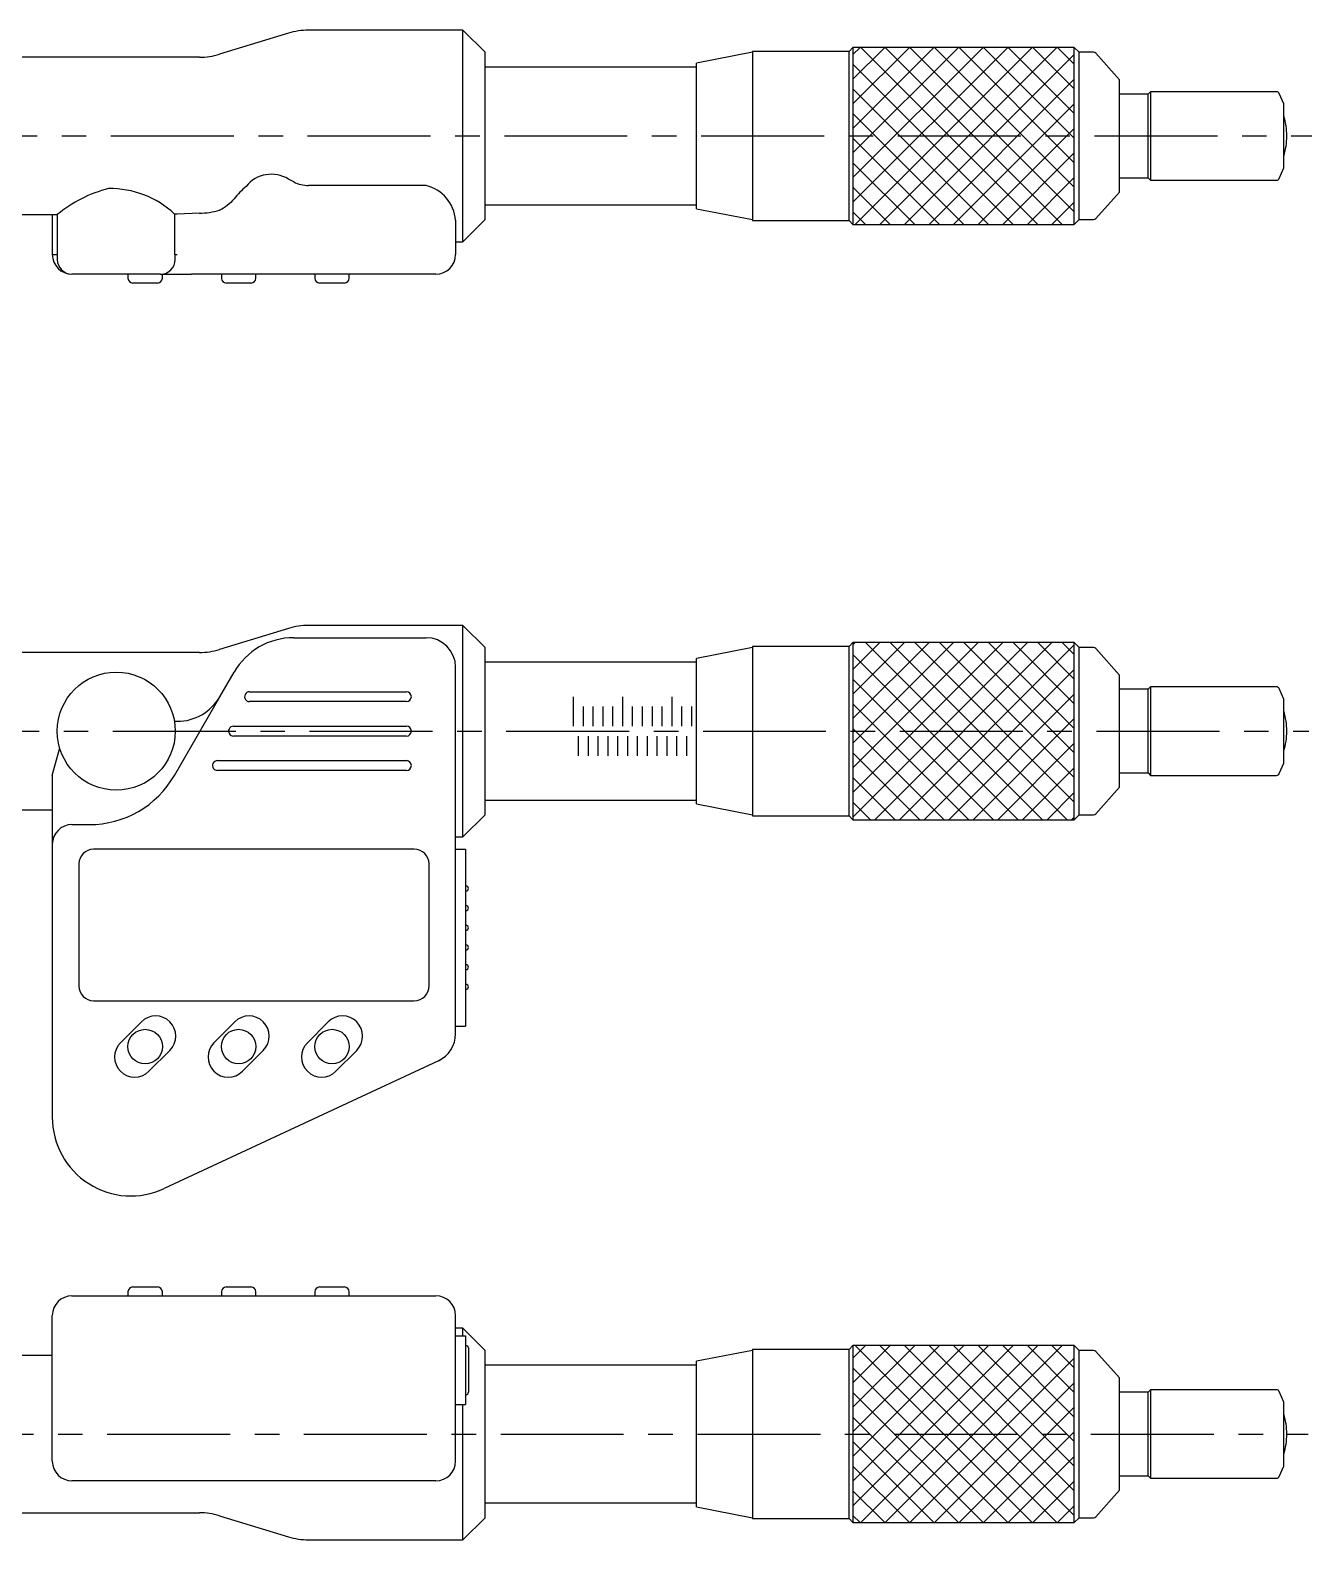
# Model space of a CAD drawing. Extents: x 17 to 518, y 13 to 179.
# Drawn here: x 140.6 to 270.9, y 23.3 to 176.7 of the extents above; entities that cross this region are included whole.
import ezdxf

# ---------------------------------------------------------------- set-up
doc = ezdxf.new("R2010")
doc.units = 0
doc.header["$LTSCALE"] = 10
doc.linetypes.add('CENTER', pattern=[2, 1.25, -0.25, 0.25, -0.25])
doc.layers.get('0').update_dxf_attribs({"linetype": 'CONTINUOUS'})
doc.layers.add('CENTER', color=1, linetype='CENTER')

msp = doc.modelspace()

# ---------------------------------------------------------------- linework, layer by layer
at = {"color": 7, "linetype": 'CONTINUOUS'}
for p, q in [((184.594929, 176.725), (168.890513, 176.725)), ((184.594929, 155.225), (184.594929, 176.725)), ((186.844929, 174.475), (184.594929, 176.725)), ((166.844984, 176.419461), (159.844875, 174.280539)), ((224.244929, 174.975), (223.844929, 174.575)), ((224.244929, 174.975), (224.244929, 156.975)), ((246.744929, 174.975), (224.244929, 174.975)), ((246.744929, 156.975), (246.744929, 174.975)), ((247.244929, 174.475), (246.744929, 174.975)), ((157.799346, 173.975), (138.344929, 173.975)), ((186.844929, 157.475), (186.844929, 174.475)), ((214.044929, 174.475), (208.344929, 173.367032)), ((214.044929, 174.575), (214.044929, 157.375)), ((223.844929, 174.575), (214.044929, 174.575)), ((223.844929, 157.375), (223.844929, 174.575)), ((247.244929, 157.475), (247.244929, 174.475)), ((248.710608, 174.475), (247.244929, 174.475)), ((251.344929, 171.675), (248.93439, 174.374805)), ((208.344929, 172.975), (186.844929, 172.975)), ((208.344929, 158.582968), (208.344929, 173.367032)), ((251.344929, 160.275), (251.344929, 171.675)), ((254.494929, 170.475), (254.244929, 170.225)), ((254.494929, 170.475), (254.494929, 161.475)), ((267.304725, 170.475), (254.494929, 170.475)), ((254.244929, 170.225), (251.344929, 170.225)), ((254.244929, 161.725), (254.244929, 170.225)), ((268.044929, 169.225), (267.579843, 170.294625)), ((268.044929, 162.725), (268.044929, 169.225)), ((267.579843, 161.655375), (268.044929, 162.725)), ((167.386381, 161.30341), (166.844984, 161.58926)), ((251.344929, 161.725), (254.244929, 161.725)), ((254.244929, 161.725), (254.494929, 161.475)), ((254.494929, 161.475), (267.304725, 161.475)), ((161.324204, 159.595753), (161.158081, 159.40398)), ((180.844929, 160.943847), (168.890513, 160.943847)), ((248.93439, 157.575195), (251.344929, 160.275)), ((157.799346, 158.123484), (155.550701, 158.037746)), ((159.880828, 158.430825), (159.844875, 158.414771)), ((160.073127, 158.528328), (159.880828, 158.430825)), ((160.262742, 158.640072), (160.073127, 158.528328)), ((160.44931, 158.765841), (160.262742, 158.640072)), ((160.632474, 158.905397), (160.44931, 158.765841)), ((160.811885, 159.058471), (160.632474, 158.905397)), ((160.987199, 159.224771), (160.811885, 159.058471)), ((161.158081, 159.40398), (160.987199, 159.224771)), ((186.844929, 158.975), (208.344929, 158.975)), ((208.344929, 158.582968), (214.044929, 157.475)), ((138.344929, 157.975), (143.344929, 157.975)), ((142.844929, 157.975), (142.844929, 153.925)), ((143.344929, 157.975), (143.344929, 153.425)), ((155.261009, 158.037746), (155.261009, 153.925)), ((155.550701, 158.037746), (155.261009, 158.037746)), ((183.844929, 157.412728), (183.844929, 153.925)), ((184.594929, 155.225), (186.844929, 157.475)), ((214.044929, 157.375), (223.844929, 157.375)), ((223.844929, 157.375), (224.244929, 156.975)), ((224.244929, 156.975), (246.744929, 156.975)), ((246.744929, 156.975), (247.244929, 157.475)), ((247.244929, 157.475), (248.710608, 157.475)), ((183.844929, 155.225), (184.594929, 155.225)), ((142.844929, 153.925), (143.344929, 153.925)), ((155.261009, 153.925), (155.550701, 153.925)), ((155.344929, 153.425), (155.344929, 153.925)), ((153.844929, 151.925), (144.844929, 151.925)), ((150.534269, 151.925), (150.534269, 151.525)), ((153.844929, 151.925), (156.994077, 151.925)), ((154.034269, 151.525), (154.034269, 151.925)), ((163.056254, 151.925), (156.994077, 151.925)), ((160.034269, 151.925), (160.034269, 151.525)), ((167.386381, 151.925), (163.056254, 151.925)), ((163.534269, 151.525), (163.534269, 151.925)), ((180.844929, 151.925), (167.386381, 151.925)), ((169.534269, 151.925), (169.534269, 151.525)), ((173.034269, 151.525), (173.034269, 151.925)), ((181.844929, 151.925), (180.844929, 151.925)), ((153.534269, 151.025), (151.034269, 151.025)), ((163.034269, 151.025), (160.534269, 151.025)), ((172.534269, 151.025), (170.034269, 151.025)), ((166.844984, 115.919461), (159.844875, 113.780539)), ((184.594929, 116.225), (168.890513, 116.225)), ((184.594929, 94.725), (184.594929, 116.225)), ((186.844929, 113.975), (184.594929, 116.225)), ((167.386381, 114.975), (180.844929, 114.975)), ((186.844929, 96.975), (186.844929, 113.975)), ((214.044929, 113.975), (208.344929, 112.867032)), ((214.044929, 114.075), (214.044929, 96.875)), ((223.844929, 114.075), (214.044929, 114.075)), ((224.244929, 114.475), (223.844929, 114.075)), ((223.844929, 96.875), (223.844929, 114.075)), ((224.244929, 114.475), (224.244929, 96.475)), ((246.744929, 114.475), (224.244929, 114.475)), ((246.744929, 96.475), (246.744929, 114.475)), ((247.244929, 113.975), (246.744929, 114.475)), ((247.244929, 96.975), (247.244929, 113.975)), ((248.710608, 113.975), (247.244929, 113.975)), ((251.344929, 111.175), (248.93439, 113.874805)), ((157.799346, 113.475), (138.344929, 113.475)), ((208.344929, 112.475), (186.844929, 112.475)), ((208.344929, 98.082968), (208.344929, 112.867032)), ((159.880828, 108.975), (161.324204, 111.475)), ((183.844929, 74.69734), (183.844929, 111.975)), ((251.344929, 99.775), (251.344929, 111.175)), ((155.262026, 100.975), (159.880828, 108.975)), ((162.896618, 109.475), (178.844929, 109.475)), ((254.244929, 109.725), (251.344929, 109.725)), ((254.494929, 109.975), (254.244929, 109.725)), ((254.244929, 101.225), (254.244929, 109.725)), ((254.494929, 109.975), (254.494929, 100.975)), ((267.304725, 109.975), (254.494929, 109.975)), ((268.044929, 108.725), (267.579843, 109.794625)), ((178.844929, 108.475), (162.896618, 108.475)), ((268.044929, 102.225), (268.044929, 108.725)), ((155.261009, 106.475), (155.550701, 106.475)), ((161.264542, 105.975), (178.844929, 105.975)), ((178.844929, 104.975), (161.264542, 104.975)), ((142.844929, 100.975), (143.593104, 103.767224)), ((159.632465, 102.475), (178.844929, 102.475)), ((178.844929, 101.475), (159.632465, 101.475)), ((267.579843, 101.155375), (268.044929, 102.225)), ((142.844929, 100.975), (142.844929, 93.975)), ((248.93439, 97.075195), (251.344929, 99.775)), ((251.344929, 101.225), (254.244929, 101.225)), ((254.244929, 101.225), (254.494929, 100.975)), ((254.494929, 100.975), (267.304725, 100.975)), ((186.844929, 98.475), (208.344929, 98.475)), ((138.344929, 97.475), (142.844929, 97.475)), ((184.594929, 94.725), (186.844929, 96.975)), ((208.344929, 98.082968), (214.044929, 96.975)), ((214.044929, 96.875), (223.844929, 96.875)), ((223.844929, 96.875), (224.244929, 96.475)), ((246.744929, 96.475), (247.244929, 96.975)), ((247.244929, 96.975), (248.710608, 96.975)), ((144.844929, 95.975), (146.601772, 95.975)), ((224.244929, 96.475), (246.744929, 96.475)), ((142.844929, 93.975), (142.844929, 66.225)), ((183.844929, 94.725), (184.594929, 94.725)), ((179.644929, 93.475), (147.044929, 93.475)), ((183.844929, 93.475), (184.844929, 93.475)), ((184.844929, 93.475), (184.844929, 91.475)), ((145.544929, 91.975), (145.544929, 79.575)), ((181.144929, 79.575), (181.144929, 91.975)), ((184.844929, 91.475), (184.844929, 77.475)), ((184.844929, 89.725), (184.894929, 89.725)), ((184.844929, 89.225), (184.894929, 89.225)), ((184.844929, 87.725), (184.894929, 87.725)), ((184.844929, 87.225), (184.894929, 87.225)), ((184.844929, 85.725), (184.894929, 85.725)), ((184.844929, 85.225), (184.894929, 85.225)), ((184.844929, 83.725), (184.894929, 83.725)), ((184.844929, 83.225), (184.894929, 83.225)), ((184.844929, 81.725), (184.894929, 81.725)), ((184.844929, 81.225), (184.894929, 81.225)), ((184.844929, 79.725), (184.894929, 79.725)), ((184.844929, 79.225), (184.894929, 79.225)), ((147.044929, 78.075), (179.644929, 78.075)), ((184.844929, 77.475), (184.844929, 75.475)), ((151.895361, 75.924569), (149.77404, 73.803249)), ((161.395361, 75.924569), (159.27404, 73.803249)), ((170.895361, 75.924569), (168.77404, 73.803249)), ((183.844929, 75.475), (184.844929, 75.475)), ((152.673178, 70.904111), (154.794498, 73.025431)), ((162.173178, 70.904111), (164.294498, 73.025431)), ((171.673178, 70.904111), (173.794498, 73.025431)), ((182.112784, 71.978417), (154.225876, 58.974538)), ((144.844929, 48.075), (153.380639, 48.075)), ((150.534269, 48.475), (150.534269, 48.075)), ((151.034269, 48.975), (153.534269, 48.975)), ((153.380639, 48.075), (181.267548, 48.075)), ((154.034269, 48.075), (154.034269, 48.475)), ((160.034269, 48.475), (160.034269, 48.075)), ((160.534269, 48.975), (163.034269, 48.975)), ((163.534269, 48.075), (163.534269, 48.475)), ((169.534269, 48.475), (169.534269, 48.075)), ((170.034269, 48.975), (172.534269, 48.975)), ((173.034269, 48.075), (173.034269, 48.475)), ((181.267548, 48.075), (181.844929, 48.075)), ((142.844929, 31.275), (142.844929, 46.075)), ((183.844929, 31.275), (183.844929, 46.075)), ((184.594929, 44.775), (183.844929, 44.775)), ((186.844929, 42.525), (184.594929, 44.775)), ((184.594929, 44.025), (184.594929, 44.775)), ((183.844929, 44.025), (184.844929, 44.025)), ((184.844929, 44.025), (184.844929, 42.025)), ((184.844929, 43.025), (184.894929, 43.025)), ((224.244929, 43.025), (223.844929, 42.625)), ((224.244929, 43.025), (224.244929, 25.025)), ((246.744929, 43.025), (224.244929, 43.025)), ((246.744929, 25.025), (246.744929, 43.025)), ((247.244929, 42.525), (246.744929, 43.025)), ((142.844929, 42.025), (138.344929, 42.025)), ((184.844929, 42.025), (184.844929, 39.025)), ((185.144929, 42.775), (185.144929, 38.275)), ((186.844929, 25.525), (186.844929, 42.525)), ((214.044929, 42.525), (208.344929, 41.417032)), ((214.044929, 42.625), (214.044929, 25.425)), ((223.844929, 42.625), (214.044929, 42.625)), ((223.844929, 25.425), (223.844929, 42.625)), ((247.244929, 34.025), (247.244929, 42.525)), ((248.710608, 42.525), (247.244929, 42.525)), ((251.344929, 39.725), (248.93439, 42.424805)), ((208.344929, 41.025), (186.844929, 41.025)), ((208.344929, 26.632968), (208.344929, 41.417032)), ((184.844929, 39.025), (184.844929, 37.025)), ((251.344929, 28.325), (251.344929, 39.725)), ((254.494929, 38.525), (254.244929, 38.275)), ((254.494929, 38.525), (254.494929, 29.525)), ((267.304725, 38.525), (254.494929, 38.525)), ((183.844929, 37.025), (184.844929, 37.025)), ((184.594929, 23.275), (184.594929, 37.025)), ((184.844929, 38.025), (184.894929, 38.025)), ((254.244929, 38.275), (251.344929, 38.275)), ((254.244929, 29.775), (254.244929, 38.275)), ((268.044929, 37.275), (267.579843, 38.344625)), ((268.044929, 30.775), (268.044929, 37.275)), ((247.244929, 25.525), (247.244929, 34.025)), ((267.579843, 29.705375), (268.044929, 30.775)), ((153.380639, 29.275), (144.844929, 29.275)), ((181.267548, 29.275), (153.380639, 29.275)), ((181.844929, 29.275), (181.267548, 29.275)), ((251.344929, 29.775), (254.244929, 29.775)), ((254.244929, 29.775), (254.494929, 29.525)), ((254.494929, 29.525), (267.304725, 29.525)), ((248.93439, 25.625195), (251.344929, 28.325)), ((186.844929, 27.025), (208.344929, 27.025)), ((208.344929, 26.632968), (214.044929, 25.525)), ((138.344929, 26.025), (157.799346, 26.025)), ((159.844875, 25.719461), (166.844984, 23.580539)), ((184.594929, 23.275), (186.844929, 25.525)), ((214.044929, 25.425), (223.844929, 25.425)), ((223.844929, 25.425), (224.244929, 25.025)), ((224.244929, 25.025), (246.744929, 25.025)), ((246.744929, 25.025), (247.244929, 25.525)), ((247.244929, 25.525), (248.710608, 25.525)), ((168.890513, 23.275), (184.594929, 23.275))]:
    msp.add_line(p, q, dxfattribs=at)
at = {"color": 3, "linetype": 'CONTINUOUS'}
for p, q in [((224.244929, 174.244929), (224.975, 174.975)), ((224.244929, 171.744929), (227.475, 174.975)), ((224.244929, 169.244929), (229.975, 174.975)), ((224.244929, 166.744929), (232.475, 174.975)), ((224.244929, 164.244929), (234.975, 174.975)), ((224.244929, 161.744929), (237.475, 174.975)), ((224.244929, 159.244929), (239.975, 174.975)), ((224.475, 156.975), (242.475, 174.975)), ((225.025, 174.975), (243.025, 156.975)), ((226.975, 156.975), (244.975, 174.975)), ((227.525, 174.975), (245.525, 156.975)), ((230.025, 174.975), (246.744929, 158.255071)), ((232.525, 174.975), (246.744929, 160.755071)), ((235.025, 174.975), (246.744929, 163.255071)), ((237.525, 174.975), (246.744929, 165.755071)), ((240.025, 174.975), (246.744929, 168.255071)), ((242.525, 174.975), (246.744929, 170.755071)), ((245.025, 174.975), (246.744929, 173.255071)), ((229.475, 156.975), (246.744929, 174.244929)), ((224.244929, 173.255071), (240.525, 156.975)), ((224.244929, 170.755071), (238.025, 156.975)), ((231.975, 156.975), (246.744929, 171.744929)), ((234.475, 156.975), (246.744929, 169.244929)), ((224.244929, 168.255071), (235.525, 156.975)), ((224.244929, 165.755071), (233.025, 156.975)), ((236.975, 156.975), (246.744929, 166.744929)), ((239.475, 156.975), (246.744929, 164.244929)), ((224.244929, 163.255071), (230.525, 156.975)), ((241.975, 156.975), (246.744929, 161.744929)), ((224.244929, 160.755071), (228.025, 156.975)), ((224.244929, 158.255071), (225.525, 156.975)), ((244.475, 156.975), (246.744929, 159.244929)), ((224.244929, 114.244929), (224.475, 114.475)), ((224.244929, 111.744929), (226.975, 114.475)), ((224.244929, 109.244929), (229.475, 114.475)), ((224.244929, 106.744929), (231.975, 114.475)), ((224.244929, 104.244929), (234.475, 114.475)), ((224.244929, 101.744929), (236.975, 114.475)), ((224.244929, 99.244929), (239.475, 114.475)), ((224.244929, 96.744929), (241.975, 114.475)), ((225.525, 114.475), (243.525, 96.475)), ((226.475, 96.475), (244.475, 114.475)), ((228.025, 114.475), (246.025, 96.475)), ((228.975, 96.475), (246.744929, 114.244929)), ((230.525, 114.475), (246.744929, 98.255071)), ((233.025, 114.475), (246.744929, 100.755071)), ((235.525, 114.475), (246.744929, 103.255071)), ((238.025, 114.475), (246.744929, 105.755071)), ((240.525, 114.475), (246.744929, 108.255071)), ((243.025, 114.475), (246.744929, 110.755071)), ((245.525, 114.475), (246.744929, 113.255071)), ((224.244929, 113.255071), (241.025, 96.475)), ((224.244929, 110.755071), (238.525, 96.475)), ((231.475, 96.475), (246.744929, 111.744929)), ((195.844929, 105.975), (195.844929, 108.975)), ((200.844929, 105.975), (200.844929, 108.975)), ((205.844929, 105.975), (205.844929, 108.975)), ((233.975, 96.475), (246.744929, 109.244929)), ((196.844929, 105.975), (196.844929, 107.975)), ((197.844929, 105.975), (197.844929, 107.975)), ((198.844929, 105.975), (198.844929, 107.975)), ((199.844929, 105.975), (199.844929, 107.975)), ((201.844929, 105.975), (201.844929, 107.975)), ((202.844929, 105.975), (202.844929, 107.975)), ((203.844929, 105.975), (203.844929, 107.975)), ((204.844929, 105.975), (204.844929, 107.975)), ((206.844929, 105.975), (206.844929, 107.975)), ((207.844929, 105.975), (207.844929, 107.975)), ((224.244929, 108.255071), (236.025, 96.475)), ((236.475, 96.475), (246.744929, 106.744929)), ((196.344929, 102.975), (196.344929, 104.975)), ((197.344929, 102.975), (197.344929, 104.975)), ((198.344929, 102.975), (198.344929, 104.975)), ((199.344929, 102.975), (199.344929, 104.975)), ((200.344929, 102.975), (200.344929, 104.975)), ((201.344929, 102.975), (201.344929, 104.975)), ((202.344929, 102.975), (202.344929, 104.975)), ((203.344929, 102.975), (203.344929, 104.975)), ((204.344929, 102.975), (204.344929, 104.975)), ((205.344929, 102.975), (205.344929, 104.975)), ((206.344929, 102.975), (206.344929, 104.975)), ((207.344929, 102.975), (207.344929, 104.975)), ((224.244929, 105.755071), (233.525, 96.475)), ((224.244929, 103.255071), (231.025, 96.475)), ((238.975, 96.475), (246.744929, 104.244929)), ((241.475, 96.475), (246.744929, 101.744929)), ((224.244929, 100.755071), (228.525, 96.475)), ((224.244929, 98.255071), (226.025, 96.475)), ((243.975, 96.475), (246.744929, 99.244929)), ((246.475, 96.475), (246.744929, 96.744929)), ((224.244929, 41.744929), (225.525, 43.025)), ((224.244929, 39.244929), (228.025, 43.025)), ((224.244929, 36.744929), (230.525, 43.025)), ((224.244929, 34.244929), (233.025, 43.025)), ((224.244929, 31.744929), (235.525, 43.025)), ((224.244929, 29.244929), (238.025, 43.025)), ((224.244929, 26.744929), (240.525, 43.025)), ((224.475, 43.025), (242.475, 25.025)), ((225.025, 25.025), (243.025, 43.025)), ((226.975, 43.025), (244.975, 25.025)), ((227.525, 25.025), (245.525, 43.025)), ((229.475, 43.025), (246.744929, 25.755071)), ((231.975, 43.025), (246.744929, 28.255071)), ((234.475, 43.025), (246.744929, 30.755071)), ((236.975, 43.025), (246.744929, 33.255071)), ((239.475, 43.025), (246.744929, 35.755071)), ((241.975, 43.025), (246.744929, 38.255071)), ((244.475, 43.025), (246.744929, 40.755071)), ((230.025, 25.025), (246.744929, 41.744929)), ((224.244929, 40.755071), (239.975, 25.025)), ((232.525, 25.025), (246.744929, 39.244929)), ((224.244929, 38.255071), (237.475, 25.025)), ((224.244929, 35.755071), (234.975, 25.025)), ((235.025, 25.025), (246.744929, 36.744929)), ((237.525, 25.025), (246.744929, 34.244929)), ((224.244929, 33.255071), (232.475, 25.025)), ((224.244929, 30.755071), (229.975, 25.025)), ((240.025, 25.025), (246.744929, 31.744929)), ((242.525, 25.025), (246.744929, 29.244929)), ((224.244929, 28.255071), (227.475, 25.025)), ((245.025, 25.025), (246.744929, 26.744929)), ((224.244929, 25.755071), (224.975, 25.025))]:
    msp.add_line(p, q, dxfattribs=at)
at = {"color": 7, "linetype": 'CONTINUOUS'}
for centre, radius in [((149.344929, 105.475), 6), ((152.284269, 73.41434), 1.75), ((161.784269, 73.41434), 1.75), ((171.284269, 73.41434), 1.75)]:
    msp.add_circle(centre, radius, dxfattribs=at)
for centre, radius, start, end in [((168.890513, 169.725), 7, 90, 106.990823), ((157.799346, 180.975), 7, 270, 286.990823), ((248.710608, 174.175), 0.3, 41.7603, 90), ((267.304725, 170.175), 0.3, 23.5, 90), ((261.344929, 165.975), 7, 0, 16.834981), ((261.344929, 165.975), 7, 343.165019, 0), ((165.111362, 158.795481), 3.287955, 58.17918853, 141.39794134), ((168.898193, 164.301819), 3.357981, 243.242547, 269.868958), ((267.304725, 161.775), 0.3, 270, 336.5), ((151.775408, 147.843443), 13.180342, 104.11860597, 129.76387838), ((148.698922, 151.015726), 9.610918, 46.93918879, 90.82626098), ((169.690512, 152.671405), 10.860097, 131.16669503, 140.38725413), ((179.840094, 157.050207), 4.02121, 5.172372, 75.529357), ((157.656412, 166.455101), 8.332843, 270.982843, 285.226234), ((248.710608, 157.775), 0.3, 270, 318.2397), ((144.844929, 153.925), 2, 180, 270), ((181.844929, 153.925), 2, 270, 0), ((144.844929, 153.425), 1.5, 180, 270), ((153.844929, 153.425), 1.5, 270, 0), ((151.034269, 151.525), 0.5, 180, 270), ((153.534269, 151.525), 0.5, 270, 0), ((160.534269, 151.525), 0.5, 180, 270), ((163.034269, 151.525), 0.5, 270, 0), ((170.034269, 151.525), 0.5, 180, 270), ((172.534269, 151.525), 0.5, 270, 0), ((168.890513, 109.225), 7, 90, 106.990823), ((157.799346, 120.475), 7, 270, 286.990823), ((167.386381, 107.975), 7, 90, 150), ((180.844929, 111.975), 3, 0, 90), ((248.710608, 113.675), 0.3, 41.7603, 90), ((155.550701, 111.475), 5, 270, 330), ((162.896618, 108.975), 0.5, 155, 270), ((162.896618, 108.975), 0.5, 90, 155), ((178.844929, 108.975), 0.5, 0, 90), ((178.844929, 108.975), 0.5, 270, 0), ((267.304725, 109.675), 0.3, 23.5, 90), ((261.344929, 105.475), 7, 0, 16.834981), ((161.264542, 105.475), 0.5, 90, 155), ((178.844929, 105.475), 0.5, 0, 90), ((161.264542, 105.475), 0.5, 155, 270), ((178.844929, 105.475), 0.5, 270, 0), ((261.344929, 105.475), 7, 343.165019, 0), ((159.632465, 101.975), 0.5, 155, 270), ((159.632465, 101.975), 0.5, 90, 155), ((178.844929, 101.975), 0.5, 0, 90), ((178.844929, 101.975), 0.5, 270, 0), ((146.601772, 105.975), 10, 270, 330), ((267.304725, 101.275), 0.3, 270, 336.5), ((248.710608, 97.275), 0.3, 270, 318.2397), ((144.844929, 93.975), 2, 90, 180), ((147.044929, 91.975), 1.5, 90, 180), ((179.644929, 91.975), 1.5, 0, 90), ((184.894929, 89.475), 0.25, 0, 90), ((184.894929, 89.475), 0.25, 270, 0), ((184.894929, 87.475), 0.25, 0, 90), ((184.894929, 87.475), 0.25, 270, 0), ((184.894929, 85.475), 0.25, 0, 90), ((184.894929, 85.475), 0.25, 270, 0), ((184.894929, 83.475), 0.25, 0, 90), ((184.894929, 83.475), 0.25, 270, 0), ((184.894929, 81.475), 0.25, 0, 90), ((184.894929, 81.475), 0.25, 270, 0), ((147.044929, 79.575), 1.5, 180, 270), ((179.644929, 79.575), 1.5, 270, 0), ((184.894929, 79.475), 0.25, 0, 90), ((184.894929, 79.475), 0.25, 270, 0), ((153.344929, 74.475), 2.05, 315, 135), ((162.844929, 74.475), 2.05, 315, 135), ((172.344929, 74.475), 2.05, 315, 135), ((151.223609, 72.35368), 2.05, 135, 315), ((160.723609, 72.35368), 2.05, 135, 315), ((170.223609, 72.35368), 2.05, 135, 315), ((180.844929, 74.69734), 3, 295, 0), ((150.844929, 66.225), 8, 180, 295), ((144.844929, 46.075), 2, 90, 180), ((151.034269, 48.475), 0.5, 90, 180), ((153.534269, 48.475), 0.5, 0, 90), ((160.534269, 48.475), 0.5, 90, 180), ((163.034269, 48.475), 0.5, 0, 90), ((170.034269, 48.475), 0.5, 90, 180), ((172.534269, 48.475), 0.5, 0, 90), ((181.844929, 46.075), 2, 0, 90), ((184.894929, 42.775), 0.25, 0, 90), ((248.710608, 42.225), 0.3, 41.7603, 90), ((267.304725, 38.225), 0.3, 23.5, 90), ((184.894929, 38.275), 0.25, 270, 0), ((261.344929, 34.025), 7, 0, 16.834981), ((261.344929, 34.025), 7, 343.165019, 0), ((144.844929, 31.275), 2, 180, 270), ((181.844929, 31.275), 2, 270, 0), ((267.304725, 29.825), 0.3, 270, 336.5), ((157.799346, 19.025), 7, 73.009177, 90), ((248.710608, 25.825), 0.3, 270, 318.2397), ((168.890513, 30.275), 7, 253.009177, 270)]:
    msp.add_arc(centre, radius, start, end, dxfattribs=at)
at = {"layer": 'CENTER', "color": 1, "linetype": 'CENTER'}
for p, q in [((108.8, 165.975), (270.89, 165.975)), ((109, 105.475), (270.59, 105.475)), ((108.43, 34.025), (270.52, 34.025))]:
    msp.add_line(p, q, dxfattribs=at)

doc.saveas('drawing.dxf')
